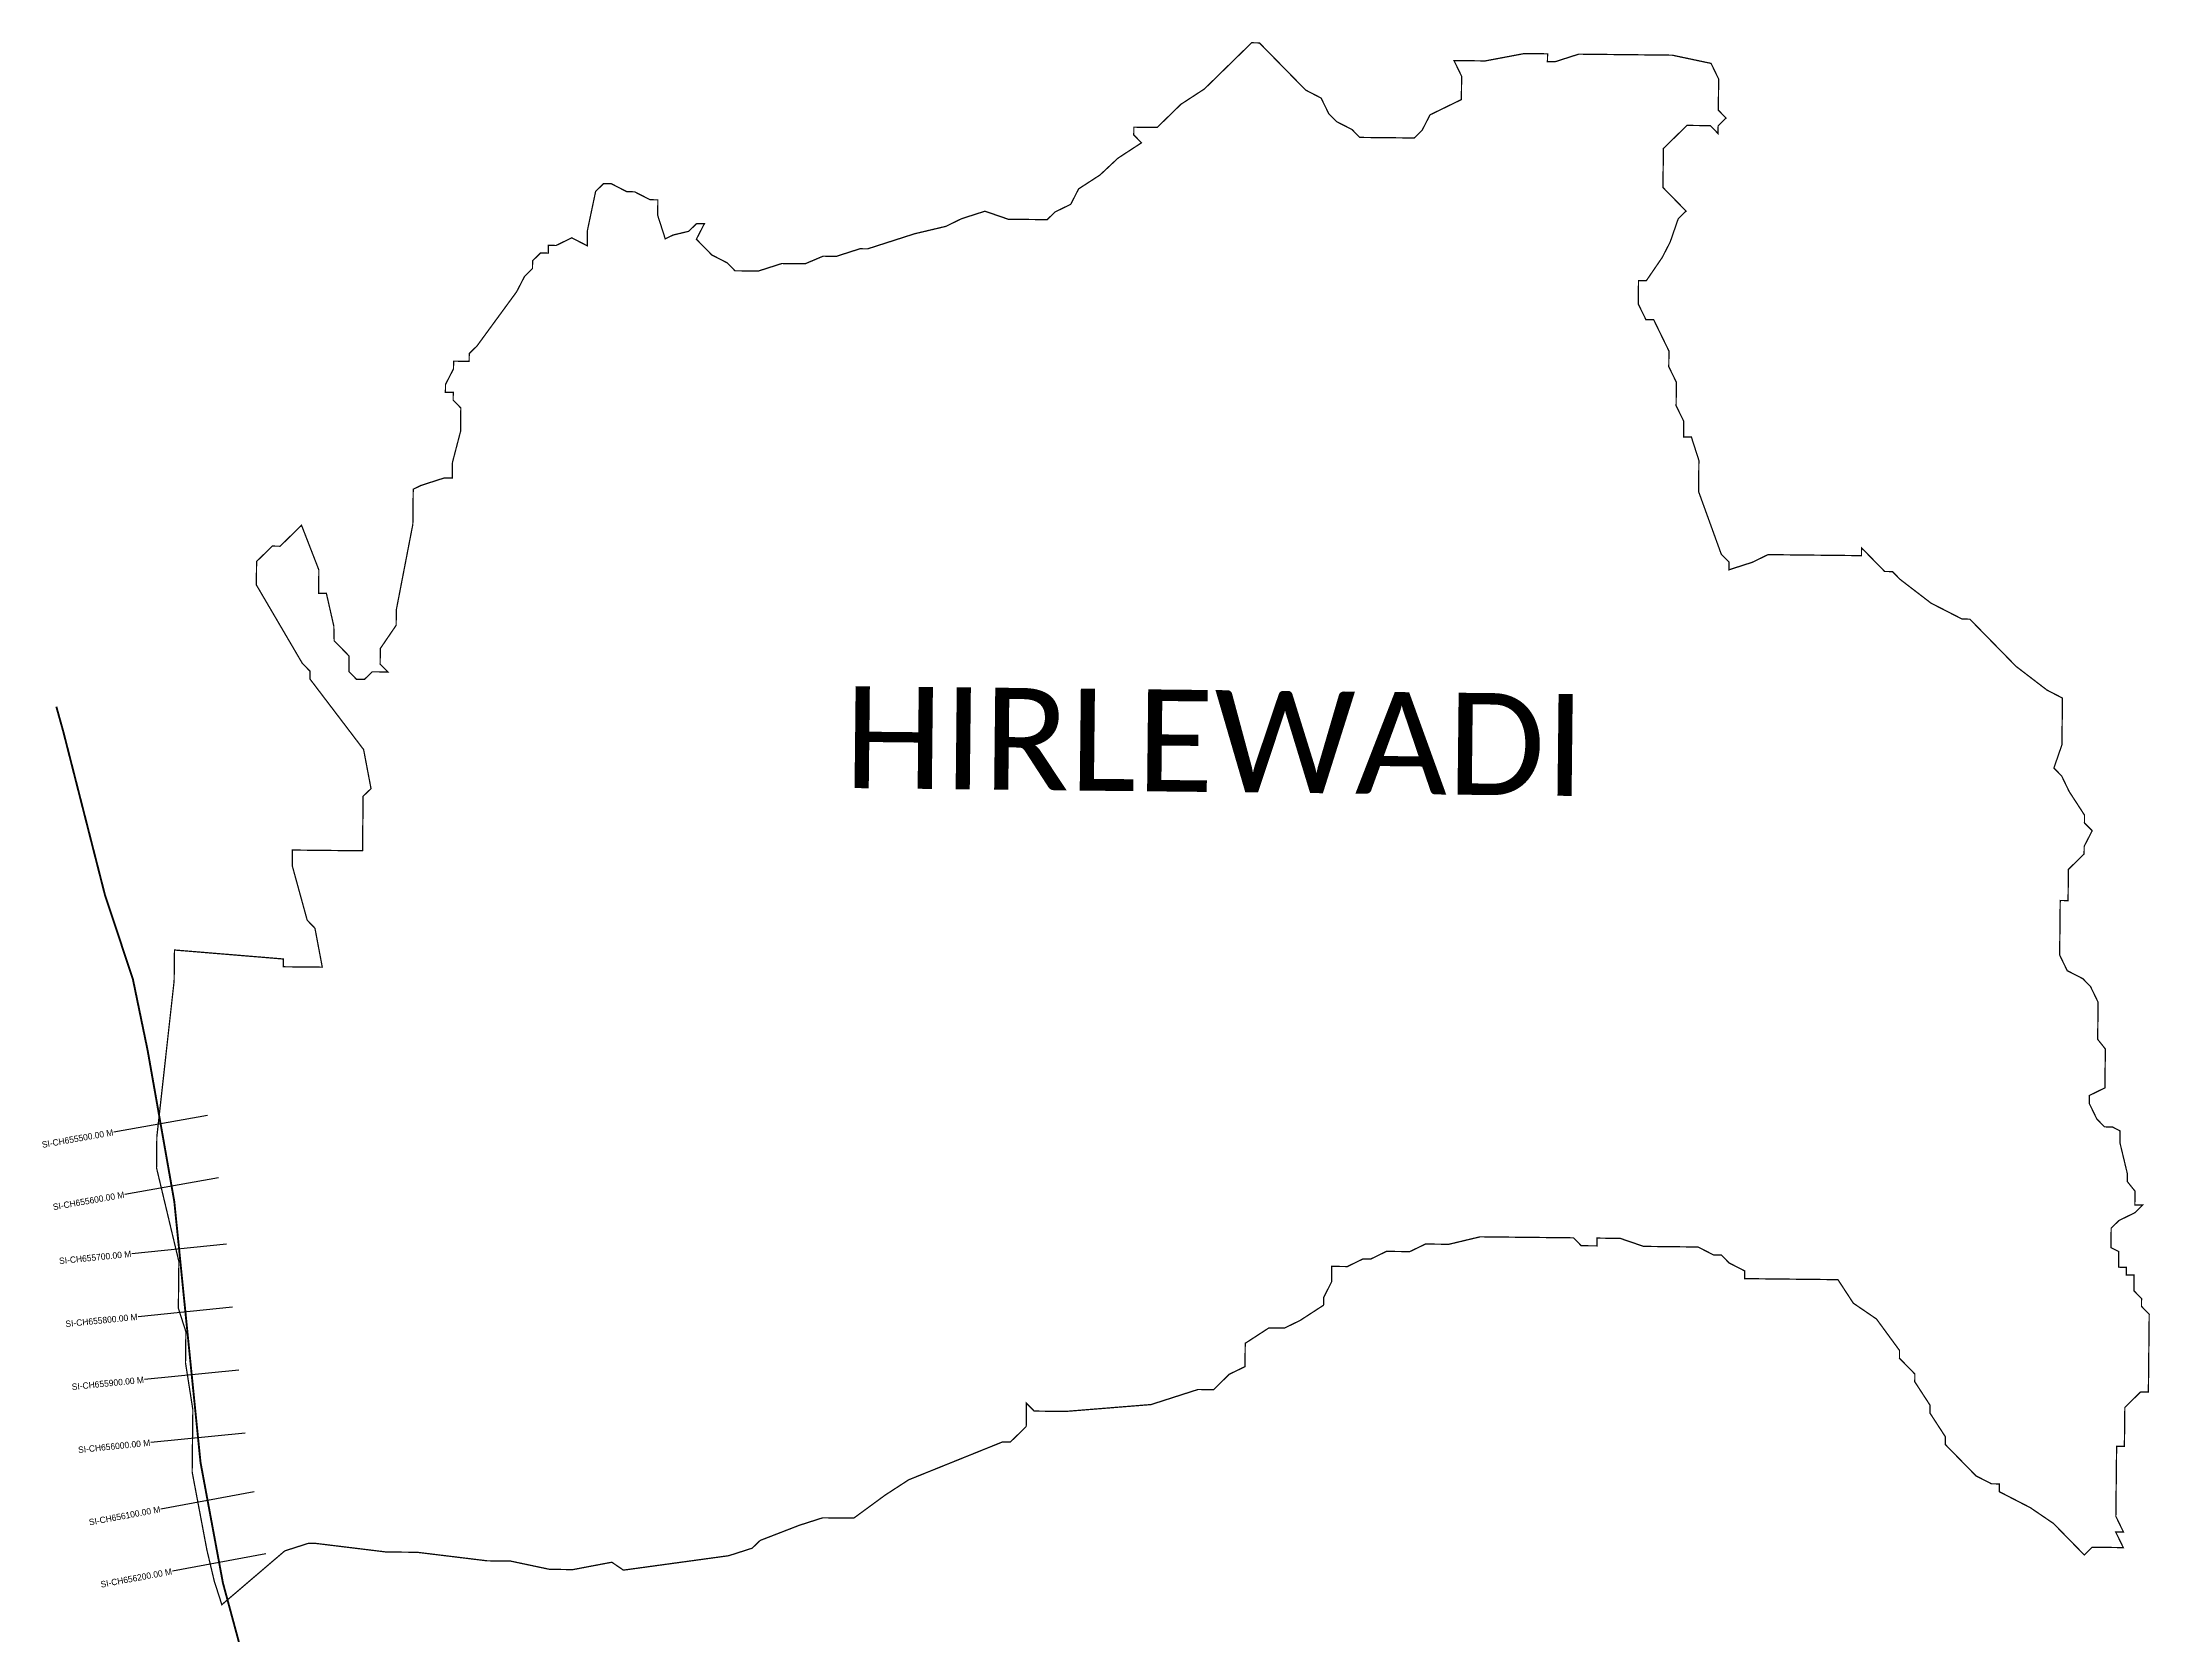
# Model space of a CAD drawing. Header units: metres. Extents: x 333181 to 336511, y 1782223 to 1791722.
# Drawn here: x 333181 to 336511, y 1789203 to 1791722 of the extents above; entities that cross this region are included whole.
import ezdxf
from ezdxf.enums import TextEntityAlignment as Align

# ---------------------------------------------------------------- set-up
doc = ezdxf.new("R2010")
doc.units = ezdxf.units.M
for name, color, linetype in [('CS', 134, 'Continuous'), ('CSMark', 6, 'Continuous'), ('NATURALLY PROTECTED', 3, 'Continuous'), ('VILLAGE NAME', 250, 'Continuous')]:
    doc.layers.add(name, color=color, linetype=linetype)

msp = doc.modelspace()

# ---------------------------------------------------------------- linework, layer by layer
at = {"color": 6, "const_width": 2}
msp.add_lwpolyline([(333389.7, 1790287.3), (333561.8, 1790273.1), (333561.8, 1790260.8), (333623.2, 1790260.2), (333611.6, 1790321.8), (333599.4, 1790334.3), (333575.7, 1790420.7), (333576, 1790445.3), (333686.8, 1790444.1), (333687.7, 1790530.3), (333700.2, 1790542.4), (333688.5, 1790604.1), (333603.6, 1790715.8), (333603.7, 1790728.1), (333591.6, 1790740.5), (333519, 1790864.4), (333519.4, 1790901.4), (333544.3, 1790925.7), (333556.6, 1790925.5), (333590.4, 1790958.6), (333617.8, 1790888), (333617.4, 1790851), (333629.7, 1790850.9), (333641.4, 1790799.3), (333642, 1790776.1), (333665.5, 1790752), (333665.3, 1790727.4), (333677.4, 1790715), (333689.7, 1790714.9), (333702.2, 1790727), (333726.8, 1790726.8), (333714.6, 1790739.2), (333714.9, 1790763.8), (333739.9, 1790800.5), (333740.2, 1790825.1), (333766.3, 1790960.2), (333766.9, 1791015.6), (333779.3, 1791021.6), (333816.3, 1791033.5), (333828.6, 1791033.4), (333828.9, 1791058), (333841.7, 1791107.1), (333842.1, 1791144), (333830, 1791156.4), (333830.1, 1791168.8), (333817.8, 1791168.9), (333817.9, 1791181.2), (333830.5, 1791205.7), (333830.7, 1791218), (333855.2, 1791217.7), (333855.4, 1791230), (333867.8, 1791242.2), (333930.3, 1791327.7), (333942.9, 1791352.1), (333955.3, 1791364.3), (333955.5, 1791376.6), (333967.9, 1791388.8), (333980.2, 1791388.7), (333980.3, 1791401), (333992.6, 1791400.8), (334017.4, 1791412.9), (334041.9, 1791400.3), (334042.2, 1791424.9), (334055.1, 1791486.3), (334067.6, 1791498.5), (334079.9, 1791498.4), (334104.4, 1791485.8), (334116.7, 1791485.6), (334141.2, 1791473.1), (334153.4, 1791472.9), (334153.2, 1791448.3), (334165.1, 1791411.3), (334177.4, 1791417.3), (334202.1, 1791423.2), (334214.6, 1791435.3), (334226.9, 1791435.2), (334214.3, 1791410.7), (334238.7, 1791385.8), (334263.1, 1791373.3), (334275.3, 1791360.8), (334312.2, 1791360.4), (334349.3, 1791372.3), (334386.2, 1791371.9), (334414.5, 1791383.9), (334435.6, 1791383.7), (334472.6, 1791395.6), (334484.9, 1791395.5), (334559, 1791419.3), (334608.4, 1791431), (334633.2, 1791443.1), (334670.2, 1791455), (334707, 1791442.3), (334768.5, 1791441.6), (334781, 1791453.8), (334805.7, 1791465.8), (334818.3, 1791490.3), (334852, 1791512.2), (334880.4, 1791538.8), (334917.6, 1791563.1), (334905.4, 1791575.5), (334905.5, 1791587.8), (334942.4, 1791587.4), (334979.8, 1791623.9), (335017, 1791648.2), (335091.6, 1791721.2), (335103.9, 1791721), (335177, 1791646.4), (335201.4, 1791633.8), (335213.5, 1791609), (335225.7, 1791596.6), (335250.2, 1791584.1), (335262.3, 1791571.6), (335348.5, 1791570.7), (335360.9, 1791582.8), (335373.5, 1791607.3), (335423, 1791631.4), (335423.4, 1791668.3), (335411.3, 1791693.1), (335460.6, 1791692.5), (335522.3, 1791704.1), (335559.2, 1791703.7), (335559, 1791691.5), (335571.3, 1791691.3), (335608.4, 1791703.2), (335756.1, 1791701.6), (335817.5, 1791688.6), (335829.5, 1791663.9), (335829, 1791614.7), (335841.2, 1791602.2), (335828.7, 1791590), (335828.6, 1791577.7), (335816.4, 1791590.2), (335779.5, 1791590.6), (335742.2, 1791554.1), (335741.5, 1791492.5), (335778, 1791455.2), (335765.6, 1791443), (335752.9, 1791406.2), (335740.3, 1791381.8), (335715.2, 1791345.1), (335702.9, 1791345.2), (335702.5, 1791308.3), (335714.6, 1791283.6), (335726.9, 1791283.4), (335751, 1791233.9), (335750.7, 1791209.3), (335762.7, 1791184.6), (335762.3, 1791147.6), (335774.4, 1791122.9), (335774.1, 1791098.3), (335786.4, 1791098.1), (335798.3, 1791061.1), (335797.8, 1791011.9), (335833.6, 1790913), (335845.8, 1790900.5), (335845.7, 1790888.2), (335882.7, 1790900.1), (335907.5, 1790912.2), (336055.2, 1790910.6), (336055.3, 1790922.9), (336091.8, 1790885.6), (336104.1, 1790885.4), (336116.3, 1790873), (336165.1, 1790835.5), (336214.1, 1790810.4), (336226.4, 1790810.2), (336299.4, 1790735.6), (336348.3, 1790698.1), (336372.7, 1790685.5), (336371.9, 1790611.7), (336359.2, 1790574.9), (336371.4, 1790562.5), (336383.4, 1790537.7), (336407.6, 1790500.5), (336407.5, 1790488.2), (336419.7, 1790475.8), (336407.1, 1790451.3), (336406.9, 1790439), (336382.1, 1790414.7), (336381.6, 1790365.4), (336369.2, 1790365.6), (336368.3, 1790279.4), (336380.3, 1790254.6), (336404.8, 1790242.1), (336417, 1790229.7), (336429, 1790204.9), (336428.4, 1790146.1), (336440.5, 1790130.9), (336439.8, 1790069.4), (336415.1, 1790057.3), (336415, 1790045), (336427, 1790020.3), (336439.2, 1790007.8), (336451.5, 1790007.7), (336463.7, 1790001.4), (336463.5, 1789982.9), (336475.3, 1789933.6), (336475.2, 1789921.3), (336487.3, 1789906.3), (336487.1, 1789884.2), (336499.4, 1789884.1), (336486.9, 1789871.9), (336462.2, 1789859.9), (336449.7, 1789847.7), (336449.4, 1789816.9), (336461.6, 1789810.7), (336461.4, 1789786), (336473.7, 1789785.9), (336473.6, 1789773.6), (336485.9, 1789773.5), (336485.6, 1789748.8), (336497.7, 1789736.4), (336497.6, 1789724.1), (336509.8, 1789711.7), (336508.5, 1789588.6), (336496.1, 1789588.7), (336471.3, 1789564.4), (336470.6, 1789502.8), (336458.3, 1789503), (336457.1, 1789392.2), (336469.1, 1789367.5), (336456.8, 1789367.6), (336468.9, 1789342.8), (336419.6, 1789343.4), (336407.2, 1789331.2), (336358.5, 1789381), (336321.8, 1789406), (336272.9, 1789431.2), (336272.9, 1789443.5), (336260.7, 1789443.6), (336236.2, 1789456.1), (336187.5, 1789505.9), (336187.6, 1789518.2), (336163.4, 1789555.4), (336163.6, 1789567.7), (336139.4, 1789604.9), (336139.5, 1789617.2), (336115.2, 1789642.1), (336115.3, 1789654.4), (336078.9, 1789704.1), (336042.3, 1789729.1), (336018, 1789766.3), (335870.4, 1789767.9), (335870.5, 1789780.2), (335846, 1789792.7), (335833.9, 1789805.2), (335821.5, 1789805.3), (335797, 1789817.9), (335710.9, 1789818.9), (335674.1, 1789831.5), (335637.2, 1789832), (335637.1, 1789819.7), (335612.4, 1789819.9), (335600.3, 1789832.4), (335452.6, 1789834), (335403.2, 1789822.2), (335366.3, 1789822.6), (335341.5, 1789810.6), (335304.6, 1789811), (335279.9, 1789798.9), (335267.6, 1789799.1), (335242.8, 1789787), (335218.2, 1789787.3), (335217.9, 1789762.7), (335205.4, 1789738.2), (335205.2, 1789725.9), (335168, 1789701.7), (335143.3, 1789689.7), (335118.7, 1789689.9), (335081.5, 1789665.7), (335081.1, 1789628.8), (335056.3, 1789616.8), (335031.5, 1789592.4), (335006.8, 1789592.7), (334932.7, 1789568.9), (334797.2, 1789558), (334748, 1789558.6), (334735.8, 1789571), (334735.4, 1789534.1), (334710.5, 1789509.8), (334698.2, 1789509.9), (334549.8, 1789450), (334512.6, 1789425.8), (334463, 1789389.4), (334413.8, 1789389.9), (334376.7, 1789378), (334315, 1789354.1), (334302.5, 1789341.9), (334265.4, 1789330), (334099, 1789307.2), (334080.7, 1789319.7), (334019, 1789308), (333982.1, 1789308.5), (333920.7, 1789321.5), (333883.8, 1789321.9), (333773.1, 1789335.4), (333723.9, 1789335.9), (333613.3, 1789349.4), (333601, 1789349.5), (333563.9, 1789337.6), (333464.5, 1789252.6), (333452.6, 1789289.6), (333440.9, 1789339), (333417.6, 1789462.3), (333418.7, 1789560.8), (333407.1, 1789634.8), (333407.7, 1789684), (333395.8, 1789721), (333396.6, 1789794.9), (333361.3, 1789943), (333361.8, 1789992.2), (333389.1, 1790238.1), (333389.7, 1790287.3)], dxfattribs=at)
at = {"layer": 'CS'}
for p, q in [((333441.7, 1790025.5), (333293.9, 1789999.5)), ((333459, 1789927), (333311.3, 1789901)), ((333471.6, 1789822.3), (333322.3, 1789807.3)), ((333481.6, 1789722.8), (333332.3, 1789707.8)), ((333491.5, 1789623.3), (333342.3, 1789608.3)), ((333501.5, 1789523.7), (333352.3, 1789508.8)), ((333515.7, 1789431.2), (333368.2, 1789403.8)), ((333533.9, 1789332.9), (333386.4, 1789305.5))]:
    msp.add_line(p, q, dxfattribs=at)
at = {"layer": 'NATURALLY PROTECTED', "const_width": 3, "flags": 128}
msp.add_lwpolyline([(333203, 1790671.9), (333214, 1790632.5), (333279.6, 1790375.1), (333324, 1790241), (333347.3, 1790128.4), (333374.5, 1789974.3), (333389.4, 1789889.7), (333412.3, 1789661.6), (333430.8, 1789477.5), (333466.2, 1789287), (333515.6, 1789104.1), (333560, 1788968.8), (333606, 1788845), (333682.3, 1788672.9), (333754.4, 1788510.4), (333780.1, 1788423.8), (333834.3, 1788131.1), (333887.6, 1787791.6), (333933, 1787502), (333987, 1787158.4), (334036.7, 1787014.7), (334160.2, 1786690.4)], dxfattribs=at)

# ---------------------------------------------------------------- texts
at = {"layer": 'CSMark'}
for s, rotation, p in [('SI-CH655500.00 M', 10.002, (333292.9, 1789999.3)), ('SI-CH655600.00 M', 10.002, (333310.3, 1789900.8)), ('SI-CH655700.00 M', 5.7249, (333321.3, 1789807.2)), ('SI-CH655800.00 M', 5.7249, (333331.3, 1789707.7)), ('SI-CH655900.00 M', 5.7249, (333341.3, 1789608.2)), ('SI-CH656000.00 M', 5.7249, (333351.3, 1789508.7)), ('SI-CH656100.00 M', 10.5223, (333367.2, 1789403.6)), ('SI-CH656200.00 M', 10.5223, (333385.5, 1789305.3))]:
    msp.add_text(s, height=10, rotation=rotation, dxfattribs=at).set_placement(p, align=Align.MIDDLE_RIGHT)
at = {"layer": 'VILLAGE NAME', "insert": (334448.8, 1790704.5), "char_height": 161.109, "attachment_point": 1, "rotation": 359.3742}
msp.add_mtext_dynamic_manual_height_columns('{\\fCalibri|b0|i0|c0|p34;HIRLEWADI}', width=1589.786, gutter_width=805.5, heights=[0], dxfattribs=at)

doc.saveas('drawing.dxf')
